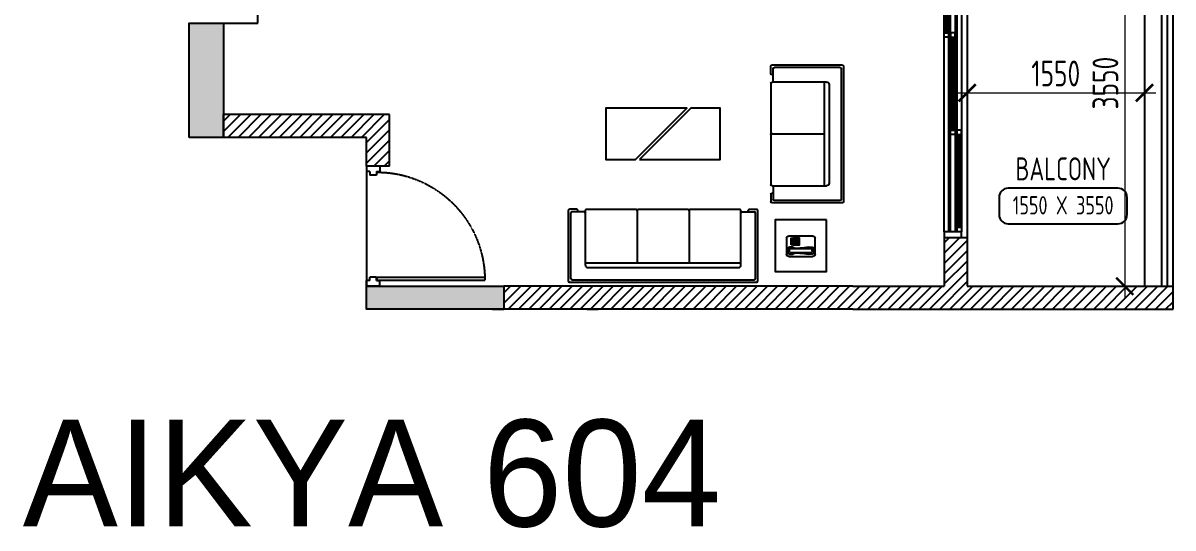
# Model space of a CAD drawing. Header units: millimetres. Extents: x -92307 to 258096, y -47434 to 112633.
# Drawn here: x 122548 to 132601, y -22061 to -17648 of the extents above; entities that cross this region are included whole.
import ezdxf
from ezdxf.enums import TextEntityAlignment as Align

# ---------------------------------------------------------------- set-up
doc = ezdxf.new("R2010")
doc.units = ezdxf.units.MM
doc.header["$LTSCALE"] = 10
doc.header["$PDMODE"] = 35
doc.header["$PDSIZE"] = 500
doc.linetypes.add('DASHED', pattern=[19.05, 12.7, -6.35])
for name, color, linetype in [('07--DIM-1', 1, 'Continuous'), ('A--BLOCKWALL-1', 9, 'Continuous'), ('A--BLOCKWALL-2', 2, 'Continuous'), ('A--BLOCKWALL-3', 3, 'Continuous'), ('A--DOWN', 34, 'Continuous'), ('A--FURNITURE-0', 253, 'Continuous'), ('A--GLAZING-0', 181, 'Continuous'), ('A--HANDRAIL-1', 9, 'Continuous'), ('A--HATCH-1', 8, 'Continuous'), ('A--SPACENUMBER', 2, 'Continuous'), ('A--SPACENUMBER-1', 8, 'Continuous'), ('A--SPACEREF', 3, 'Continuous'), ('A--Stucture', 9, 'Continuous'), ('A--TILING-1', 8, 'Continuous'), ('Typical floor Column Centre line$0$X-3rd Floor Column$0$A--COL250', 250, 'Continuous'), ('Typical floor Column Centre line$0$X-3rd Floor Column$0$A--CONCRETE-4', 4, 'Continuous')]:
    doc.layers.add(name, color=color, linetype=linetype)
doc.styles.add('ISO', font='isocp2.shx', dxfattribs={"width": 0.8})
doc.dimstyles.new('A-DIM-100', dxfattribs={"dimscale": 100, "dimtxt": 2.25, "dimasz": 1.5, "dimexe": 1, "dimexo": 0.5, "dimgap": 0, "dimtad": 0, "dimdec": 0, "dimzin": 12, "dimdsep": 46, "dimtxsty": 'ISO', "dimblk": 'ARCHTICK', "dimcen": 1, "dimdle": 1, "dimclrd": 8, "dimclre": 8, "dimclrt": 256, "dimadec": 0, "dimazin": 3, "dimtfac": 1, "dimtdec": 0, "dimtmove": 1, "dimatfit": 2, "dimfxl": 1, "dimtvp": 0.75, "dimtolj": 1, "dimtzin": 12, "dimlwd": 18, "dimlwe": 18, "dimarcsym": 0})
pattern_1 = [(45, (127700.97, -23097.9), (-44.9013, 44.9013), [])]

# ---------------------------------------------------------------- blocks, each defined once
blk = doc.blocks.new('A$C34D21E7E')
at = {"layer": 'A--DOWN'}
for p, q in [((-150, 2450), (-150, -150)), ((-110, 2450), (-110, -150)), ((-95, 2450), (-95, -150)), ((-55, -150), (-55, 2450)), ((-40, -150), (-40, 2450)), ((0, -150), (0, 2450))]:
    blk.add_line(p, q, dxfattribs=at)
for points in [[(-150, 2450), (0, 2450), (0, 2500), (-150, 2500)], [(-40, 2450), (0, 2450), (0, 2410), (-40, 2410)], [(-95, 1590), (-55, 1590), (-55, 1550), (-95, 1550)], [(-40, 1550), (0, 1550), (0, 1590), (-40, 1590)], [(-150, 740), (-110, 740), (-110, 700), (-150, 700)], [(-95, 700), (-55, 700), (-55, 740), (-95, 740)], [(-150, -150), (-110, -150), (-110, -110), (-150, -110)], [(-150, -150), (0, -150), (0, -200), (-150, -200)]]:
    blk.add_lwpolyline(points, close=True, dxfattribs=at)
at = {"layer": 'A--GLAZING-0'}
for p, q in [((-25, 1590), (-25, 2410)), ((-15, 1590), (-15, 2410)), ((-80, 740), (-80, 1550)), ((-70, 740), (-70, 1550)), ((-135, -110), (-135, 700)), ((-125, -110), (-125, 700))]:
    blk.add_line(p, q, dxfattribs=at)
blk = doc.blocks.new('A$C1CBF2325')
at = {"layer": 'A--DOWN'}
for p, q in [((100, 0), (0, 0)), ((0, 0), (0, -42)), ((100, 0), (100, -42)), ((25, -42), (0, -42)), ((25, -42), (25, -67)), ((75, -67), (25, -67)), ((75, -42), (75, -67)), ((75, -42), (100, -42)), ((78.8, -46.2), (78.8, -67)), ((78.8, -46.2), (886, -46.2)), ((78.8, -67), (886, -67)), ((886, -67), (886, -46.2)), ((25, -858), (0, -858)), ((0, -900), (0, -858)), ((75, -833), (25, -833)), ((25, -858), (25, -833)), ((75, -858), (75, -833)), ((75, -858), (100, -858)), ((100, -900), (100, -858)), ((100, -900), (0, -900))]:
    blk.add_line(p, q, dxfattribs=at)
at = {"layer": 'A--DOWN', "color": 8, "linetype": 'DASHED', "ltscale": 0.005}
blk.add_arc((78.8, -46.2), 807.5, 269.73187, 358.52905, dxfattribs=at)
blk = doc.blocks.new('SPACE')
at = {"layer": 'A--SPACENUMBER-1'}
blk.add_lwpolyline([(-600, 0), (600, 0, 0.414213562), (700, 100), (700, 288.5, 0.414213562), (600, 388.5), (-600, 388.5, 0.414213562), (-700, 288.5), (-700, 100, 0.414213562), (-600, 0, -0.052514465)], format="xyb", dxfattribs=at)
at = {"layer": 'A--SPACENUMBER', "style": 'ISO', "width": 0.8, "flags": 4}
blk.add_attdef('01', text='', height=250, dxfattribs=at).set_placement((0.455, 202.41), align=Align.MIDDLE)
at = {"layer": 'A--SPACEREF', "style": 'ISO', "width": 0.8, "flags": 4}
blk.add_attdef('S', text='', height=300, dxfattribs=at).set_placement((1.35, 474.975), align=Align.CENTER)
blk = doc.blocks.new('_ArchTick')
at = {"color": 0, "const_width": 0.15}
blk.add_lwpolyline([(-0.5, -0.5), (0.5, 0.5)], dxfattribs=at)
blk = doc.blocks.new('*D327')
at = {"layer": '07--DIM-1', "color": 8, "lineweight": 18}
for p, q in [((130801, -18533), (130801, -18158)), ((132351, -18533), (132351, -18158)), ((130701, -18258), (132451, -18258))]:
    blk.add_line(p, q, dxfattribs=at)
at = {"layer": 'Defpoints', "color": 0}
for p in [(132351, -18258), (130801, -18583), (132351, -18583)]:
    blk.add_point(p, dxfattribs=at)
at = {"layer": '07--DIM-1', "color": 8, "lineweight": 18, "xscale": 150, "yscale": 150, "zscale": 150, "rotation": 180}
blk.add_blockref('_ArchTick', (130801, -18258), dxfattribs=at)
at = {"layer": '07--DIM-1', "color": 8, "lineweight": 18, "xscale": 150, "yscale": 150, "zscale": 150}
blk.add_blockref('_ArchTick', (132351, -18258), dxfattribs=at)
at = {"layer": '07--DIM-1', "insert": (131576, -18089), "char_height": 225, "attachment_point": 5, "style": 'ISO'}
blk.add_mtext('\\A1;1550', dxfattribs=at)
blk = doc.blocks.new('*D328')
at = {"layer": '07--DIM-1', "color": 8, "lineweight": 18}
for p, q in [((132179, -16298), (132179, -20048)), ((132301, -16398), (132079, -16398)), ((132301, -19948), (132079, -19948))]:
    blk.add_line(p, q, dxfattribs=at)
at = {"layer": 'Defpoints', "color": 0}
for p in [(132351, -16398), (132179, -19948), (132351, -19948)]:
    blk.add_point(p, dxfattribs=at)
at = {"layer": '07--DIM-1', "color": 8, "lineweight": 18, "xscale": 150, "yscale": 150, "zscale": 150}
for p, rotation in [((132179, -16398), 90), ((132179, -19948), 270)]:
    blk.add_blockref('_ArchTick', p, dxfattribs=dict(at, rotation=rotation))
at = {"layer": '07--DIM-1', "insert": (132010, -18173), "char_height": 225, "attachment_point": 5, "rotation": 90, "style": 'ISO'}
blk.add_mtext('\\A1;3550', dxfattribs=at)
blk = doc.blocks.new('A$C59C96D1E')
at = {"linetype": 'Continuous'}
for p, q in [((-2.74, 0), (2.74, 0)), ((-3.49, -9.09), (-3.49, -0.75)), ((-2.75, -0.99), (-2.75, -2.2)), ((-2.26, -1.48), (-2.26, -8.35)), ((-0.79, -0.49), (-2.25, -0.49)), ((-1.76, -0.98), (-1.28, -0.98)), ((-0.78, -8.35), (-0.78, -1.48)), ((-0.29, -2.2), (-0.29, -0.99)), ((3.49, -0.75), (3.49, -9.09)), ((-2.75, -8.84), (-2.75, -7.63)), ((-0.29, -7.63), (-0.29, -8.84)), ((2.74, -9.84), (-2.74, -9.84)), ((-0.79, -9.34), (-2.25, -9.34)), ((-1.76, -8.85), (-1.28, -8.85))]:
    blk.add_line(p, q, dxfattribs=at)
for points in [[(0.45, -5.87), (0.45, -5.37), (0.95, -5.37), (0.95, -5.87)], [(0.45, -6.47), (0.45, -5.97), (0.95, -5.97), (0.95, -6.47)], [(0.45, -7.06), (0.45, -6.56), (0.95, -6.56), (0.95, -7.06)], [(0.45, -7.66), (0.45, -7.16), (0.95, -7.16), (0.95, -7.66)], [(0.45, -8.26), (0.95, -8.26), (0.95, -7.76), (0.45, -7.76)], [(1.05, -5.87), (1.05, -5.37), (1.55, -5.37), (1.55, -5.87)], [(1.05, -6.47), (1.05, -5.97), (1.55, -5.97), (1.55, -6.47)], [(1.05, -7.06), (1.05, -6.56), (1.55, -6.56), (1.55, -7.06)], [(1.05, -7.66), (1.05, -7.16), (1.55, -7.16), (1.55, -7.66)], [(1.05, -8.26), (1.55, -8.26), (1.55, -7.76), (1.05, -7.76)], [(1.64, -5.87), (1.64, -5.37), (2.14, -5.37), (2.14, -5.87)], [(1.64, -6.47), (1.64, -5.97), (2.14, -5.97), (2.14, -6.47)], [(1.64, -7.06), (1.64, -6.56), (2.14, -6.56), (2.14, -7.06)], [(1.64, -7.66), (1.64, -7.16), (2.14, -7.16), (2.14, -7.66)], [(1.64, -8.26), (2.14, -8.26), (2.14, -7.76), (1.64, -7.76)], [(2.24, -5.87), (2.24, -5.37), (2.74, -5.37), (2.74, -5.87)], [(2.24, -6.47), (2.24, -5.97), (2.74, -5.97), (2.74, -6.47)], [(2.24, -7.06), (2.24, -6.56), (2.74, -6.56), (2.74, -7.06)], [(2.24, -7.66), (2.24, -7.16), (2.74, -7.16), (2.74, -7.66)], [(2.24, -8.26), (2.74, -8.26), (2.74, -7.76), (2.24, -7.76)]]:
    blk.add_lwpolyline(points, close=True)
for centre, radius, start, end in [((-2.74, -0.75), 0.75, 90, 180), ((2.74, -0.75), 0.75, 0, 90), ((-2.25, -0.99), 0.5, 90, 180), ((-2.25, -2.2), 0.5, 180, 270), ((-1.76, -1.48), 0.5, 90, 180), ((-1.28, -1.48), 0.5, 0, 90), ((-0.79, -0.99), 0.5, 0, 90), ((-0.79, -2.2), 0.5, 270, 0), ((-2.25, -7.63), 0.5, 90, 180), ((-0.79, -7.63), 0.5, 0, 90), ((-2.74, -9.09), 0.75, 180, 270), ((-2.25, -8.84), 0.5, 180, 270), ((-1.76, -8.35), 0.5, 180, 270), ((-1.28, -8.35), 0.5, 270, 0), ((-0.79, -8.84), 0.5, 270, 0), ((2.74, -9.09), 0.75, 270, 0)]:
    blk.add_arc(centre, radius, start, end, dxfattribs=at)
for centre, start, end in [((-30.22, -7.51), 358.28, 10.8919), ((27.18, -7.51), 169.1081, 181.72)]:
    blk.add_arc(centre, 27.97, start, end)
blk = doc.blocks.new('A$C6B576318')
at = {"layer": 'A--FURNITURE-0'}
for p, q in [((-975, 13), (-975, 736)), ((-888, 749), (-963, 749)), ((-950, 38), (-950, 711)), ((-813, 724), (-938, 724)), ((-875, 724), (-875, 736)), ((-800, 711), (-800, 736)), ((-800, 175), (-800, 711)), ((-788, 749), (-279, 749)), ((-267, 736), (-267, 200)), ((-254, 749), (254, 749)), ((267, 736), (267, 200)), ((279, 749), (788, 749)), ((800, 711), (800, 736)), ((800, 175), (800, 711)), ((813, 724), (938, 724)), ((875, 724), (875, 736)), ((888, 749), (963, 749)), ((950, 38), (950, 711)), ((975, 13), (975, 736)), ((-800, 200), (800, 200)), ((-775, 150), (775, 150)), ((-963, 0), (963, 0)), ((-938, 25), (938, 25))]:
    blk.add_line(p, q, dxfattribs=at)
for centre, radius, start, end in [((-963, 736), 12.5, 90, 180), ((-938, 711), 12.5, 90, 180), ((-888, 736), 12.5, 0, 90), ((-813, 711), 12.5, 0, 90), ((-788, 736), 12.5, 90, 180), ((-279, 736), 12.5, 0, 90), ((-254, 736), 12.5, 90, 180), ((254, 736), 12.5, 0, 90), ((279, 736), 12.5, 90, 180), ((788, 736), 12.5, 0, 90), ((813, 711), 12.5, 90, 180), ((888, 736), 12.5, 90, 180), ((938, 711), 12.5, 0, 90), ((963, 736), 12.5, 0, 90), ((-775, 175), 25, 180, 270), ((775, 175), 25, 270, 0), ((-963, 13), 12.5, 180, 270), ((-938, 38), 12.5, 180, 270), ((938, 38), 12.5, 270, 0), ((963, 13), 12.5, 270, 0)]:
    blk.add_arc(centre, radius, start, end, dxfattribs=at)
blk = doc.blocks.new('A$C64853205')
at = {"layer": 'A--FURNITURE-0'}
for p, q in [((-708, 13), (-708, 736)), ((-621, 749), (-696, 749)), ((-683, 38), (-683, 711)), ((-546, 724), (-671, 724)), ((-608, 724), (-608, 736)), ((-533, 711), (-533, 736)), ((-533, 175), (-533, 711)), ((-521, 749), (-12, 749)), ((0, 736), (0, 200)), ((13, 749), (521, 749)), ((533, 736), (533, 175)), ((546, 724), (671, 724)), ((608, 724), (608, 736)), ((621, 749), (696, 749)), ((683, 38), (683, 711)), ((708, 13), (708, 736)), ((-533, 200), (533, 200)), ((-508, 150), (508, 150)), ((-696, 0), (696, 0)), ((-671, 25), (671, 25))]:
    blk.add_line(p, q, dxfattribs=at)
for centre, radius, start, end in [((-696, 736), 12.5, 90, 180), ((-671, 711), 12.5, 90, 180), ((-621, 736), 12.5, 0, 90), ((-546, 711), 12.5, 0, 90), ((-521, 736), 12.5, 90, 180), ((-12, 736), 12.5, 0, 90), ((13, 736), 12.5, 90, 180), ((521, 736), 12.5, 0, 90), ((546, 711), 12.5, 90, 180), ((621, 736), 12.5, 90, 180), ((671, 711), 12.5, 0, 90), ((696, 736), 12.5, 0, 90), ((-508, 175), 25, 180, 270), ((508, 175), 25, 270, 0), ((-696, 13), 12.5, 180, 270), ((-671, 38), 12.5, 180, 270), ((671, 38), 12.5, 270, 0), ((696, 13), 12.5, 270, 0)]:
    blk.add_arc(centre, radius, start, end, dxfattribs=at)

msp = doc.modelspace()

# ---------------------------------------------------------------- hatches: boundary and pattern name
at = {"layer": 'A--HATCH-1'}
h = msp.add_hatch(dxfattribs=at)
h.set_pattern_fill('ANSI31', color=256, scale=20, style=0)
h.set_pattern_definition(pattern_1)
h.paths.add_polyline_path([(125751, -18897.9), (125551, -18897.9), (125551, -18647.9), (124301, -18647.9), (124301, -18447.9), (125751, -18447.9)])
h = msp.add_hatch(dxfattribs=at)
h.set_pattern_fill('ANSI31', color=256, scale=20, style=0)
h.set_pattern_definition(pattern_1)
h.paths.add_polyline_path([(130601, -19522.9), (130801, -19522.9), (130801, -19947.9), (132601, -19947.9), (132601, -20147.9), (126751, -20147.9), (126751, -19947.9), (130601, -19947.9)])
at = {"layer": 'Typical floor Column Centre line$0$X-3rd Floor Column$0$A--COL250'}
h = msp.add_hatch(color=256, dxfattribs=at)
h.dxf.hatch_style = 1
h.paths.add_polyline_path([(124001, -18647.9), (124001, -17647.9), (124301, -17647.9), (124301, -18647.9)])
h = msp.add_hatch(color=256, dxfattribs=at)
h.dxf.hatch_style = 1
h.paths.add_polyline_path([(125551, -19947.9), (126751, -19947.9), (126751, -20147.9), (125551, -20147.9)])

# ---------------------------------------------------------------- linework, layer by layer
at = {"layer": 'A--BLOCKWALL-1'}
msp.add_line((132351, -16397.9), (132351, -19947.9), dxfattribs=at)
at = {"layer": 'A--BLOCKWALL-2'}
for p, q in [((126651, -20147.9), (126751, -20147.9)), ((127476, -20147.9), (127576, -20147.9))]:
    msp.add_line(p, q, dxfattribs=at)
at = {"layer": 'A--BLOCKWALL-3'}
for p, q in [((124001, -18647.9), (124001, -18447.9)), ((124301, -18647.9), (124301, -18447.9)), ((125751, -18447.9), (124301, -18447.9)), ((125751, -18897.9), (125751, -18447.9)), ((125551, -18647.9), (124301, -18647.9)), ((125551, -18897.9), (125551, -18647.9)), ((125751, -18897.9), (125551, -18897.9)), ((130601, -19522.9), (130601, -19947.9)), ((130601, -19522.9), (130801, -19522.9)), ((130801, -19522.9), (130801, -19947.9)), ((126751, -19947.9), (126751, -20147.9)), ((129801, -19947.9), (126751, -19947.9)), ((129801, -19947.9), (130601, -19947.9)), ((130801, -19947.9), (132601, -19947.9)), ((129801, -20147.9), (126751, -20147.9)), ((129801, -20147.9), (132601, -20147.9))]:
    msp.add_line(p, q, dxfattribs=at)
at = {"layer": 'A--FURNITURE-0'}
for p, q in [((124601, -17647.9), (124601, -16597.9)), ((124301, -17647.9), (124601, -17647.9))]:
    msp.add_line(p, q, dxfattribs=at)
at = {"layer": 'A--FURNITURE-0', "elevation": 0}
for points in [[(127901, -18842), (128351, -18392), (127643.7, -18392), (127643.7, -18842)], [(127936.4, -18842), (128643.7, -18842), (128643.7, -18392), (128386.4, -18392)], [(129572.4, -19369.1), (129122.4, -19369.1), (129122.4, -19819.1), (129572.4, -19819.1)]]:
    msp.add_lwpolyline(points, close=True, dxfattribs=at)
at = {"layer": 'A--HANDRAIL-1', "color": 1}
for p, q in [((132501, -16397.9), (132501, -19947.9)), ((132551, -16397.9), (132551, -19947.9))]:
    msp.add_line(p, q, dxfattribs=at)
at = {"layer": 'A--Stucture', "linetype": 'Continuous', "ltscale": 0.5}
msp.add_line((132601, -20147.9), (132601, -16397.9), dxfattribs=at)
at = {"layer": 'A--TILING-1'}
for p, q in [((130801, -16822.9), (130801, -19522.9)), ((125551, -18897.9), (125551, -19947.9))]:
    msp.add_line(p, q, dxfattribs=at)
at = {"layer": 'Typical floor Column Centre line$0$X-3rd Floor Column$0$A--CONCRETE-4', "elevation": 0}
for points in [[(124001, -18647.9), (124001, -17647.9), (124301, -17647.9), (124301, -18647.9)], [(125551, -19947.9), (126751, -19947.9), (126751, -20147.9), (125551, -20147.9)]]:
    msp.add_lwpolyline(points, close=True, dxfattribs=at)

# ---------------------------------------------------------------- block references
at = {"layer": 'A--DOWN', "xscale": -1}
msp.add_blockref('A$C34D21E7E', (130601, -19322.9), dxfattribs=at)
at = {"layer": 'A--DOWN', "xscale": -1.166666666671517, "yscale": 1.166666666666667, "zscale": 1.166666666666667, "rotation": 180}
msp.add_blockref('A$C1CBF2325', (125551, -19947.9), dxfattribs=at)
at = {"layer": 'A--FURNITURE-0', "extrusion": (0, 0, -1), "xscale": 0.8499999999989631, "yscale": 0.8499999999985448, "zscale": -0.85, "rotation": 269.9994668603403}
msp.add_blockref('A$C64853205', (-129721.7, -18617), dxfattribs=at)
at = {"layer": 'A--FURNITURE-0', "extrusion": (0, 0, -1), "xscale": -0.8500000000058208, "yscale": 0.8499999999985448, "zscale": -0.85}
msp.add_blockref('A$C6B576318', (-128143.7, -19912.3), dxfattribs=at)
at = {"layer": 'A--FURNITURE-0', "xscale": -25.41683611206827, "yscale": 25.41683611206827, "zscale": 25.4168361120719, "rotation": 270}
msp.add_blockref('A$C59C96D1E', (129472.4, -19598.3), dxfattribs=at)
at = {"layer": 'A--SPACEREF'}
ref = msp.add_blockref('SPACE', (131639.9, -19402.3), dxfattribs=dict(at, xscale=0.8000000000029104, yscale=0.8, zscale=0.8))
ref.add_attrib('01', '1550 X 3550', dxfattribs={"layer": 'A--SPACENUMBER', "height": 160, "style": 'ISO', "width": 0.8, "flags": 4}).set_placement((131640.5, -19240.4), align=Align.MIDDLE)
ref.add_attrib('S', 'BALCONY', dxfattribs={"height": 200, "style": 'ISO', "width": 0.8, "flags": 4}).set_placement((131641.2, -19022.4), align=Align.CENTER)

# ---------------------------------------------------------------- texts
msp.add_text('AIKYA 604', height=933.32, dxfattribs=at).set_placement((122545.2, -22047.3))

# ---------------------------------------------------------------- dimensions: what is measured, and where the dimension line sits
at = {"layer": '07--DIM-1'}
dim = msp.add_linear_dim(base=(132178.8, -19947.9), p1=(132351, -16397.9), p2=(132351, -19947.9), angle=90, dimstyle='A-DIM-100', dxfattribs=at)
dim.commit()
dim.dimension.update_dxf_attribs({"geometry": '*D328', "text_midpoint": (132010.1, -18172.9)})
dim = msp.add_linear_dim(base=(132351, -18258.2), p1=(130801, -18582.9), p2=(132351, -18582.9), dimstyle='A-DIM-100', dxfattribs=at)
dim.commit()
dim.dimension.update_dxf_attribs({"geometry": '*D327', "text_midpoint": (131576, -18089.4)})

doc.saveas('drawing.dxf')
